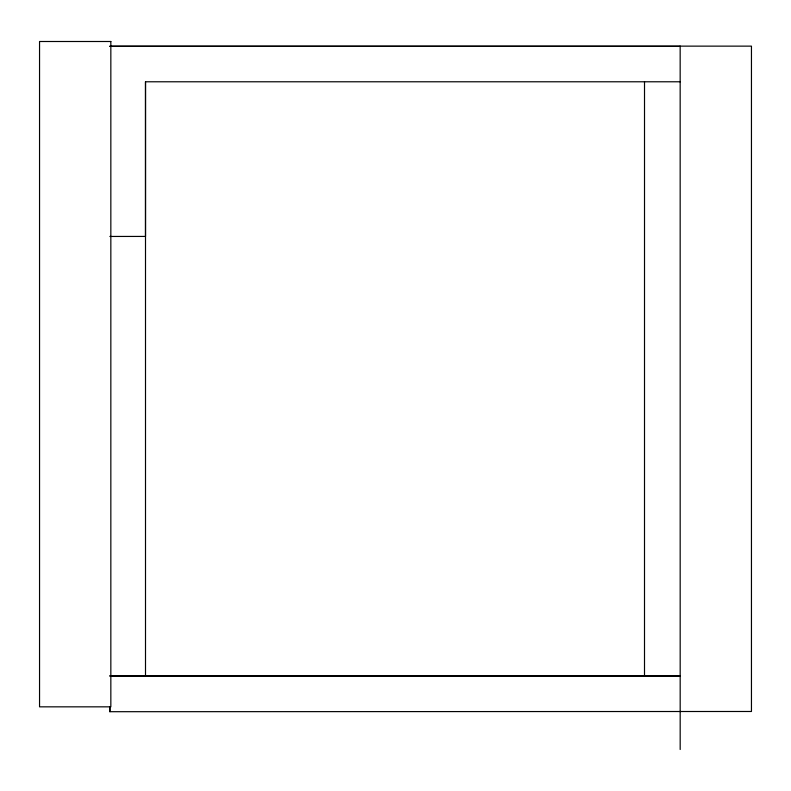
<?xml version="1.0" encoding="UTF-8"?>
<svg xmlns="http://www.w3.org/2000/svg" width="791" height="791" viewBox="0 0 791 791"><rect width="100%" height="100%" fill="white"/><g stroke="black" fill="none" stroke-linecap="round" stroke-linejoin="round"><path stroke-width="1.19" d="M680.161 81.78L145.504 81.78L145.504 236.43L109.86 236.45M644.517 81.78L644.507 676.058M109.87 46.135L751.45 46.135L751.45 711.485L109.87 711.702L109.86 706.778L109.87 711.702M109.86 46.362L680.161 46.362M109.86 675.84L644.289 675.84M680.161 675.84L109.86 676.058M680.161 676.058L145.504 676.048L145.504 81.78M680.161 46.135L680.181 749.502M110.839 41.498L39.55 41.498L39.55 706.838L110.839 706.838L110.839 41.498"/></g></svg>
